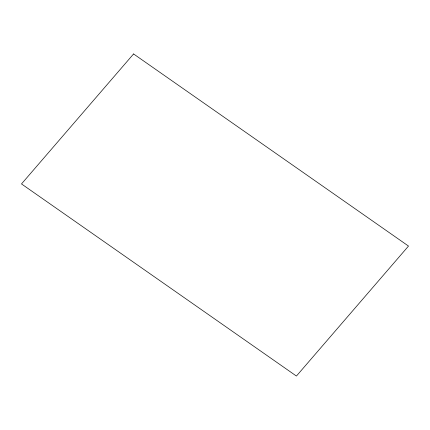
<?xml version="1.0" encoding="UTF-8"?>
<svg xmlns="http://www.w3.org/2000/svg" width="430" height="430" viewBox="0 0 430 430"><rect width="100%" height="100%" fill="white"/><g stroke="black" fill="none" stroke-linecap="round" stroke-linejoin="round"><path stroke-width="0.64" d="M133.579 53.944L21.5 183.932L296.421 376.056L408.5 246.067L133.579 53.944"/></g></svg>
